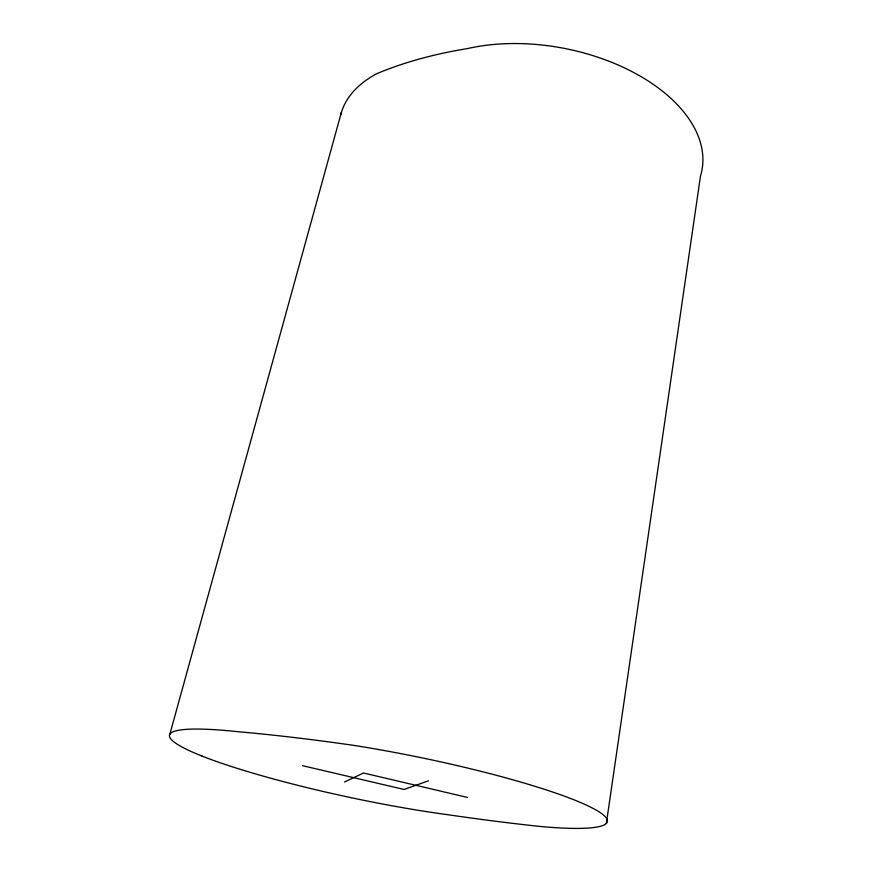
<?xml version="1.0" encoding="UTF-8"?>
<svg xmlns="http://www.w3.org/2000/svg" width="872" height="872" viewBox="0 0 872 872"><rect width="100%" height="100%" fill="white"/><g stroke="black" fill="none" stroke-linecap="round" stroke-linejoin="round"><path stroke-width="1.31" d="M606.356 823.441L700.51 175.959A158.562 93.718 10.9 0 0 635.764 73.63A158.562 93.718 10.9 0 0 467.163 48.647A357.967 186.27 8.3 0 0 376.933 73.63A154.562 89.053 12.8 0 0 340.69 114.821M169.757 734.584L341.399 112.325M344.484 781.977L363.548 773.006L467.381 797.411M428.501 780.8L404.085 789.465L302.551 765.681M202.119 756.122A188.341 23.217 12.1 0 0 446.595 814.535A639.558 102.275 13.3 0 0 542.013 826.645A194.325 24.721 11.7 0 0 581.45 802.916A194.325 24.721 11.7 0 0 353.302 745.298A430.67 47.295 11.2 0 0 237.871 731.706A188.341 23.217 12.1 0 0 202.119 756.122"/></g></svg>
